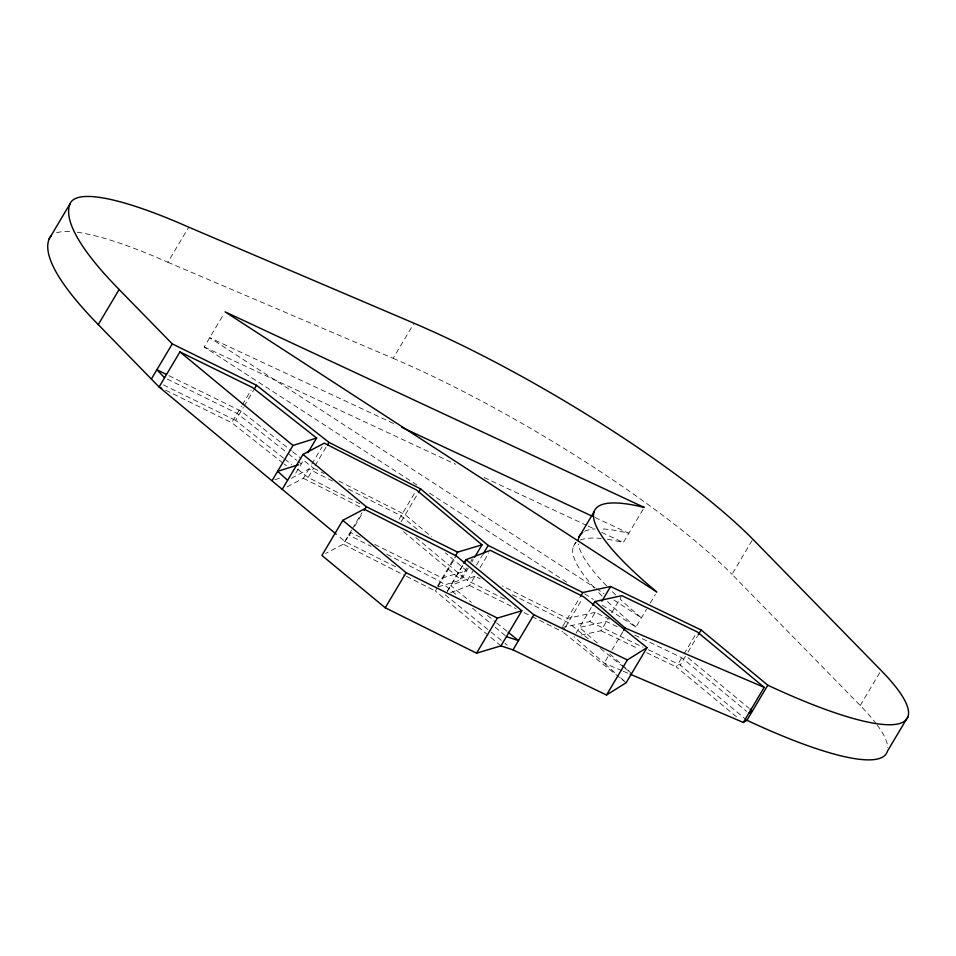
<?xml version="1.0" encoding="UTF-8"?>
<svg xmlns="http://www.w3.org/2000/svg" width="956" height="956" viewBox="0 0 956 956"><rect width="100%" height="100%" fill="white"/><g stroke="black" fill="none" stroke-linecap="round" stroke-linejoin="round"><path stroke-width="0.72" stroke-dasharray="4.78 3.58" d="M77.233 232.236A245.955 46.486 30.7 0 1 167.85 262.243L188.726 227.158M416.947 484.991L204.214 346.944L223.62 314.309M282.952 463.039L231.711 422.683L241.593 406.061M242.322 404.83L251.105 390.048M283.55 458.127L235.642 420.389L243.326 407.459M244.055 406.228L253.579 390.215M295.762 473.136L304.175 458.964M287.123 486.855L303.399 478.263L311.094 465.333M311.823 464.102L322.076 446.858M359.91 503.764L308.095 477.462L313.592 468.225L301.905 459.011M315.05 465.763L326.032 447.289M167.85 262.243L393.143 358.333L414.008 323.236M351.605 530.042L343.192 544.203L325.661 553.464M352.346 528.811L361.858 512.798M360.209 537.188L350.948 532.588L343.192 544.203L405.105 575.643M354.604 526.421L362.659 512.882M399.046 519.311L415.024 492.448M401.138 521.689L416.971 495.065M437.454 586.076L454.709 557.061M500.944 645.874L435.398 591.023L437.466 587.57M438.147 586.41L455.534 557.169M447.229 591.322L462.381 565.844M447.408 591.262L462.561 565.785M460.206 579.133L467.161 567.434M470.818 561.28L472.288 558.806M438.123 586.829L461.162 579.922L468.117 568.234M471.774 562.068L473.244 559.607M504.637 599.101L467.317 580.531L472.814 571.294M476.47 565.139L482.326 555.293M450.718 592.66L469.48 585.442L474.965 576.205L480.294 578.858M480.091 567.589L488.875 552.807M573.409 546.521L576.145 541.909M562.642 626.479L579.886 597.464M626.144 682.751L562.654 631.808L564.709 628.355M565.402 627.196L582.049 599.185M607.43 539.268A272.448 51.493 30.7 0 1 623.348 542.518L643.484 508.652M576.038 633.183L591.919 606.474M561.949 627.626L589.744 621.579L595.23 612.342L609.868 619.38M581.093 635.095L601.001 630.757L607.956 619.058M611.625 612.904L621.137 596.891M611.888 650.176L622.87 631.701M602.16 605.172L635.943 627.1L646.555 609.235M650.223 603.081L655.35 594.465M736.526 716.809L676.298 666.953L683.253 655.254M683.994 654.024L695.705 634.318M876.282 723.823A255.013 48.194 30.7 0 0 860.233 705.516L731.985 574.329L752.85 539.232M746.935 720.286L680.254 665.077L685.739 655.84L748.978 708.205M687.938 652.147L697.462 636.134M860.233 705.516L881.097 670.431M350.948 532.588L348.677 534.966L371.071 546.342M291.365 478.287L308.896 469.026L332.604 481.059M474.965 576.205L450.67 585.55L471.356 602.352M274.886 479.697L280.455 477.94M595.23 612.342L567.446 618.401L502.139 585.897M621.926 670.67L604.192 663.106L573.982 636.648M623.288 671.255L628.749 673.574M393.585 423.508L209.699 337.707L595.134 587.809M595.038 517.507L628.833 533.281A272.448 51.493 30.7 0 0 599.806 528.811M204.214 346.944L455.689 464.281M484.083 477.534L586.841 525.477M588.191 526.111L594.955 529.265M601.706 532.42L623.348 542.518M617.253 626.694L606.498 621.52L579.467 627.411L598.492 644.069M634.736 635.095L681.795 657.716L746.564 711.336M589.744 621.579L642.982 647.164M648.311 649.722L680.254 665.077M601.001 630.757L638.656 648.849M646.722 652.733L676.298 666.953M168.913 375.66L241.127 411.152L291.377 450.73M167.216 379.054L237.196 413.446L287.278 452.893M163.428 384.886L235.642 420.389M165.687 390.227L231.711 422.683M512.237 594.751L568.139 622.583L588.92 639.253M469.48 585.442L516.061 608.625M524.055 612.605L530.711 615.915M532.038 616.572L562.654 631.808M374.764 544.43L442.258 577.998L466.648 570.696L445.305 552.831M395.748 566.824L345.451 541.825L337.396 535.157M313.592 468.225L324.215 473.614M338.83 481.035L405.248 514.77L431.586 536.806M348.414 489.09L401.114 515.846L419.242 531.022M303.399 478.263L361.368 507.696M386.881 554.361L440.895 581.798L456.717 595.026M406.42 576.313L435.398 591.023M596.389 588.621L603.893 593.497M613.907 599.998L641.44 617.863A272.448 51.493 30.7 0 1 620.241 599.221M429.459 493.105L569.621 584.056M584.642 593.795L593.401 599.484M292.548 451.65L300.734 458.091M288.437 453.801L296.587 460.23M297.758 461.139L301.248 463.899M284.721 459.047L291.735 464.568M297.579 469.169L308.095 477.462M284.111 463.959L286.442 465.787M600.464 648.515L623.551 667.037M624.71 667.969L631.629 673.526L609.689 653.868L604.192 663.106L616.262 673.908M487.452 615.425L495.507 621.962M496.654 622.894L507.003 631.295M445.173 594.787L490.01 631.199M491.157 632.131L503.8 642.396M504.959 643.328L507.254 645.192M415.788 537.415L467.317 580.531M403.552 531.727L461.162 579.922M472.539 608.267L490.619 623.396M495.136 627.184L505.306 635.692M620.659 677.84L623.945 680.792M56.559 232.81A245.955 46.486 30.7 0 1 71.604 231.663M393.143 358.333A289.345 54.683 30.7 0 1 731.985 574.329M877.178 725.018A255.013 48.194 30.7 0 1 887.777 747.664M635.943 627.1A272.448 51.493 30.7 0 1 607.144 601.193M602.077 596.126A272.448 51.493 30.7 0 1 598.074 591.943M594.345 587.88A272.448 51.493 30.7 0 1 576.169 542.506M580.292 540.032A272.448 51.493 30.7 0 1 601.24 538.479M615.807 595.038A272.448 51.493 30.7 0 1 610.597 589.948M606.546 585.837A272.448 51.493 30.7 0 1 578.392 544.036M584.654 531.297A272.448 51.493 30.7 0 1 595.086 528.907"/><path stroke-width="1.43" d="M336.237 534.213L159.09 386.989L98.265 324.622A467.532 88.358 30.7 0 1 49.174 238.857L70.039 203.759A245.955 46.486 30.7 0 1 188.726 227.158L414.008 323.236A289.345 54.683 30.7 0 1 752.85 539.232L881.097 670.431A255.013 48.194 30.7 0 1 767.799 685.201L701.118 629.98L610.609 586.482L582.813 592.529L488.181 545.434L420.628 488.91L328.96 442.365L256.507 385.292L172.259 343.885L119.13 289.525A467.532 88.358 30.7 0 1 70.039 203.759M98.265 324.622L119.13 289.525M151.395 378.97L172.259 343.885M307.844 452.809L316.627 438.039L252.575 387.586L179.955 351.892L159.09 386.989L161.731 388.279M254.308 388.984L256.507 385.292M272.101 480.569L292.978 445.472L316.627 438.039M282.116 489.508L302.98 454.411L324.263 443.166L416.481 489.986L482.027 544.836L474.702 557.145M327.502 444.827L328.96 442.365M500.944 645.874L521.809 610.776L456.275 555.938L364.057 509.106L342.774 520.351L321.909 555.448L385.244 607.765L476.554 653.175L500.944 645.874L513.002 649.865L606.498 695.024L626.144 682.751L647.009 647.654L583.519 596.723L490.344 550.345L466.038 559.69L463.839 563.383M364.128 510.42L366.315 506.728L302.98 454.411M418.429 492.603L420.628 488.91M385.244 607.765L406.109 572.668L342.774 520.351M455.438 555.83L457.637 552.138L482.027 544.836M464.759 562.092L466.217 559.619M483.067 554.062L488.181 545.434M476.554 653.175L497.419 618.078L521.809 610.776M578.894 537.284L594.274 511.424M513.002 649.865L533.866 614.768L466.038 559.69M580.627 596.233L582.813 592.529M592.648 605.244L594.847 601.551L621.866 595.66L697.175 631.856L764.202 687.352L743.338 722.449L630.112 674.159M601.826 601.264L610.609 586.482M623.599 630.47L625.057 628.008L594.847 601.551M606.498 695.024L627.363 659.927L647.009 647.654M698.191 634.904L701.118 629.98M743.338 722.449L746.935 720.286L767.799 685.201M908.2 716.271L887.335 751.368A255.013 48.194 30.7 0 1 746.935 720.286M748.835 713.212L752.432 711.061L750.125 709.149M298.463 464.771L277.599 471.332L287.613 480.27M506.441 636.636L518.499 640.628L508.15 632.227M625.057 628.008L764.202 687.352M401.687 427.284L592.326 516.24M533.866 614.768L627.363 659.927M166.248 374.346L156.88 369.745L164.587 377.751M366.315 506.728L457.637 552.138M406.109 572.668L497.419 618.078M179.955 351.892L292.978 445.472M49.174 238.857A245.955 46.486 30.7 0 1 51.493 235.582M578.201 541.108A272.448 51.493 30.7 0 1 582.67 532.468M644.213 507.421L225.078 311.847L656.808 592.003A272.448 51.493 30.7 0 1 644.213 507.421"/></g></svg>
